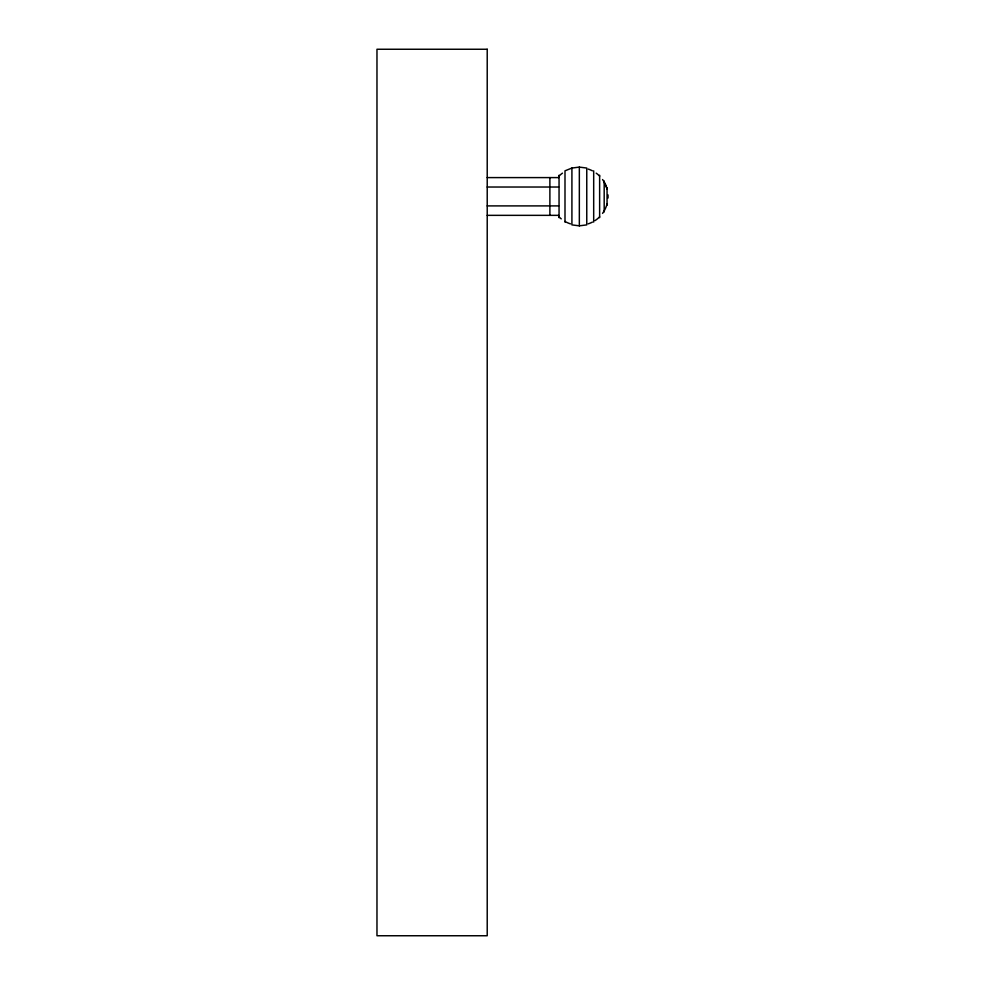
<?xml version="1.0" encoding="UTF-8"?>
<svg xmlns="http://www.w3.org/2000/svg" width="985" height="985" viewBox="0 0 985 985"><rect width="100%" height="100%" fill="white"/><g stroke="black" fill="none" stroke-linecap="round" stroke-linejoin="round"><path stroke-width="1.48" d="M571.916 168.053L571.916 224.888L579.34 225.836L586.764 224.888L586.764 168.053L579.34 167.105L571.916 168.053L564.996 170.824L564.996 222.105M487.206 177.596L558.643 177.596M487.206 187.027L558.643 187.027M487.206 205.902L558.643 205.902M487.206 215.346L558.643 215.346M608.028 194.907L608.028 198.034M607.056 187.704L607.056 205.225M604.187 181.006L604.187 211.935M599.631 175.244L599.631 217.685M593.684 170.824L593.684 222.105M579.34 167.105L579.34 225.836M559.049 175.244L559.049 217.685M549.889 177.596L549.889 215.346M559.024 176.081A28.688 28.676 0 0 1 562.46 173.151M588.205 169.075A28.688 28.676 0 0 1 592.379 170.811M596.208 173.163A28.688 28.676 0 0 1 599.643 176.106M602.561 179.541A28.688 28.676 0 0 1 607.056 189.022M607.056 203.92A28.688 28.676 0 0 1 602.561 213.388M599.643 216.835A28.688 28.676 0 0 1 594.965 220.628M592.379 222.118A28.688 28.676 0 0 1 588.205 223.854M570.475 223.866A28.688 28.676 0 0 1 564.971 221.428M561.253 218.867A28.688 28.676 0 0 1 559.024 216.848M604.199 182.434A28.688 27.937 0 0 1 607.056 189.206M487.218 49.25L376.972 49.25L376.972 935.75L487.218 935.75L487.218 49.25"/></g></svg>
